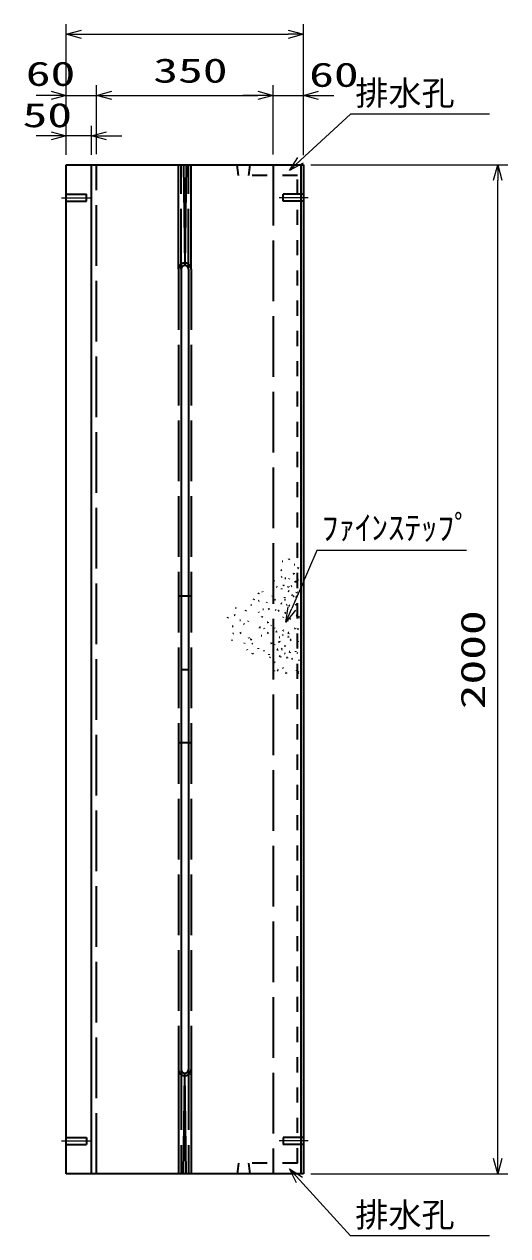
# Model space of a CAD drawing. Units: millimetres on the paper. Extents: x 15 to 1219, y 6 to 859.
# Drawn here: x 779.2 to 827.1, y 372.8 to 492.9 of the extents above; entities that cross this region are included whole.
import ezdxf
from ezdxf.enums import TextEntityAlignment as Align

# ---------------------------------------------------------------- set-up
doc = ezdxf.new("R2010")
doc.units = ezdxf.units.MM
for name, pattern in [('DASHED', [7.5, 6, -1.5]), ('USER1', [18.5, 12, -1.5, 3.5, -1.5]), ('USER2', [3, 1.5, -1.5])]:
    doc.linetypes.add(name, pattern=pattern)
for name, color, linetype, lineweight in [('D-BMK（構造物基準線）', 2, 'USER1', 18), ('D-STR-DIM（寸法）', 7, 'Continuous', 13), ('D-STR-HTXT（WS-旗）', 7, 'Continuous', 13), ('D-STR-HTXT（旗上げ）', 7, 'Continuous', 13), ('D-STR（構造物WS）', 1, 'Continuous', 35), ('D-STR（構造物）', 1, 'Continuous', 35)]:
    doc.layers.add(name, color=color, linetype=linetype, lineweight=lineweight)
doc.styles.add('ＭＳ ゴシック', font='')
doc.styles.get('ＭＳ ゴシック').set_extended_font_data('MS Gothic')

# ---------------------------------------------------------------- blocks, each defined once
blk = doc.blocks.new('_Open30')
at = {"color": 7, "linetype": 'Continuous', "lineweight": 13}
for p, q in [((-1, 0.2679), (0, 0)), ((0, 0), (-1, -0.2679)), ((0, 0), (-1, 0))]:
    blk.add_line(p, q, dxfattribs=at)

msp = doc.modelspace()

# ---------------------------------------------------------------- linework, layer by layer
at = {"layer": 'D-BMK（構造物基準線）'}
for p, q in [((782.874, 475.714), (785.723, 475.714)), ((807.298, 475.714), (804.448, 475.714)), ((782.874, 382.214), (785.723, 382.214)), ((807.298, 382.214), (804.448, 382.214))]:
    msp.add_line(p, q, dxfattribs=at)
at = {"layer": 'D-STR-DIM（寸法）'}
for p, q in [((783.336, 486.86), (783.336, 492.911)), ((806.836, 486.891), (806.836, 492.911)), ((784.836, 491.911), (805.336, 491.911)), ((783.336, 479.964), (783.336, 486.86)), ((786.336, 480.015), (786.336, 486.86)), ((786.336, 480.015), (786.336, 486.86)), ((803.836, 480.031), (803.836, 486.86)), ((803.836, 480), (803.836, 486.86)), ((806.836, 479.934), (806.836, 486.86)), ((781.836, 485.86), (780.336, 485.86)), ((783.336, 485.86), (786.336, 485.86)), ((787.836, 485.86), (789.336, 485.86)), ((787.836, 485.86), (802.336, 485.86)), ((802.336, 485.86), (800.836, 485.86)), ((803.836, 485.86), (806.836, 485.86)), ((808.336, 485.86), (809.836, 485.86)), ((807.586, 478.964), (827.089, 478.964)), ((826.089, 380.464), (826.089, 477.464)), ((807.586, 378.964), (827.089, 378.964))]:
    msp.add_line(p, q, dxfattribs=at)
at = {"layer": 'D-STR-HTXT（WS-旗）'}
for points in [[(825.29, 484.01), (811.501, 484.01), (806.543, 479.421)], [(825.29, 372.815), (811.501, 372.815), (806.454, 378.348)]]:
    msp.add_lwpolyline(points, dxfattribs=at)
at = {"layer": 'D-STR-HTXT（旗上げ）'}
for p, q in [((783.336, 479.964), (783.336, 482.847)), ((785.836, 479.964), (785.836, 482.847)), ((781.836, 481.847), (780.336, 481.847)), ((785.836, 481.847), (783.336, 481.847)), ((787.336, 481.847), (788.836, 481.847))]:
    msp.add_line(p, q, dxfattribs=at)
msp.add_lwpolyline([(823.008, 440.752), (808.178, 440.752), (805.679, 435.001)], dxfattribs=at)
at = {"layer": 'D-STR（構造物WS）', "linetype": 'USER2'}
for p, q in [((800.403, 477.914), (800.264, 478.964)), ((801.536, 478.964), (801.407, 477.914)), ((806.261, 477.914), (800.403, 477.914)), ((806.261, 380.014), (806.261, 477.914)), ((800.403, 380.014), (800.264, 378.964)), ((806.261, 380.014), (800.403, 380.014)), ((801.407, 380.014), (801.536, 378.964))]:
    msp.add_line(p, q, dxfattribs=at)
at = {"layer": 'D-STR（構造物）'}
for p, q in [((783.336, 378.964), (783.336, 478.964)), ((783.336, 478.964), (806.836, 478.964)), ((785.836, 378.964), (785.836, 478.964)), ((794.461, 468.615), (794.461, 478.964)), ((794.461, 468.615), (794.461, 478.964)), ((794.961, 478.964), (795.086, 468.99)), ((795.211, 478.964), (795.086, 468.99)), ((795.711, 468.615), (795.711, 478.964)), ((806.586, 478.964), (806.586, 378.964)), ((806.836, 478.964), (806.836, 378.964)), ((794.711, 468.615), (794.711, 389.312)), ((795.461, 468.615), (795.461, 389.312)), ((804.718, 439.695), (804.79, 439.676)), ((805.343, 439.871), (805.401, 439.919)), ((805.401, 439.919), (805.449, 439.861)), ((804.604, 438.841), (804.657, 438.788)), ((804.657, 438.788), (804.71, 438.841)), ((805.902, 438.432), (805.83, 438.413)), ((805.883, 438.505), (805.902, 438.432)), ((805.919, 439.364), (805.994, 439.364)), ((806.266, 438.98), (806.319, 439.033)), ((806.319, 439.033), (806.372, 438.98)), ((803.95, 437.705), (803.943, 437.779)), ((804.697, 438.118), (804.632, 438.081)), ((804.867, 437.295), (804.806, 437.252)), ((804.867, 437.295), (804.91, 437.234)), ((805.084, 437.968), (805.01, 437.981)), ((805.301, 437.119), (805.362, 437.162)), ((805.362, 437.162), (805.405, 437.1)), ((805.423, 437.897), (805.448, 437.968)), ((805.631, 437.222), (805.699, 437.253)), ((806.02, 437.595), (806.033, 437.669)), ((806.033, 437.669), (806.106, 437.656)), ((806.214, 437.795), (806.276, 437.838)), ((806.276, 437.838), (806.319, 437.776)), ((795.711, 436.223), (794.461, 436.223)), ((802.404, 436.45), (802.351, 436.503)), ((802.404, 436.45), (802.457, 436.503)), ((802.82, 436.627), (802.783, 436.692)), ((803.785, 436.247), (803.728, 436.199)), ((804.238, 437.107), (804.167, 437.132)), ((804.65, 436.991), (804.682, 436.923)), ((804.997, 436.053), (804.984, 436.126)), ((805.41, 436.691), (805.335, 436.698)), ((805.753, 436.275), (805.705, 436.333)), ((805.864, 436.217), (805.803, 436.174)), ((805.907, 436.156), (805.864, 436.217)), ((806.156, 436.165), (806.082, 436.178)), ((806.143, 436.091), (806.156, 436.165)), ((806.147, 436.543), (806.184, 436.608)), ((806.184, 436.608), (806.249, 436.571)), ((800.179, 435.036), (800.104, 435.043)), ((801.144, 434.745), (801.15, 434.82)), ((801.623, 435.36), (801.697, 435.367)), ((801.932, 435.867), (801.951, 435.94)), ((802.38, 435.743), (802.445, 435.78)), ((802.888, 434.893), (802.813, 434.9)), ((803.196, 435.63), (803.17, 435.559)), ((803.447, 434.915), (803.379, 434.884)), ((803.447, 434.915), (803.415, 434.983)), ((803.97, 435.912), (804.032, 435.869)), ((804.032, 435.869), (803.989, 435.807)), ((804.135, 434.81), (804.086, 434.867)), ((804.387, 434.771), (804.322, 434.733)), ((804.349, 434.836), (804.387, 434.771)), ((804.613, 435.511), (804.688, 435.504)), ((804.978, 435.882), (805.053, 435.882)), ((805.222, 435.36), (805.149, 435.341)), ((805.384, 435.323), (805.445, 435.28)), ((805.445, 435.28), (805.402, 435.219)), ((806.065, 435.368), (806.139, 435.381)), ((806.139, 435.381), (806.152, 435.307)), ((799.339, 434.123), (799.319, 434.051)), ((800.022, 434.347), (799.964, 434.298)), ((800.07, 434.289), (800.022, 434.347)), ((800.615, 433.792), (800.54, 433.792)), ((801.362, 433.709), (801.394, 433.777)), ((802.398, 434.653), (802.43, 434.585)), ((802.673, 434.156), (802.73, 434.204)), ((802.73, 434.204), (802.779, 434.147)), ((803.248, 433.65), (803.323, 433.65)), ((803.323, 433.65), (803.323, 433.575)), ((804.827, 434.164), (804.79, 434.099)), ((804.991, 434.544), (805.063, 434.564)), ((805.063, 434.564), (805.044, 434.636)), ((805.25, 433.807), (805.237, 433.734)), ((805.505, 433.997), (805.443, 433.954)), ((805.505, 433.997), (805.548, 433.936)), ((806.195, 434.313), (806.121, 434.3)), ((806.208, 434.239), (806.195, 434.313)), ((806.437, 434.142), (806.376, 434.185)), ((806.394, 434.081), (806.437, 434.142)), ((799.791, 433.247), (799.866, 433.247)), ((799.895, 432.529), (799.838, 432.481)), ((800.56, 432.541), (800.625, 432.579)), ((800.625, 432.579), (800.587, 432.644)), ((800.994, 433.408), (800.941, 433.461)), ((802.5, 433.104), (802.5, 433.029)), ((802.575, 433.104), (802.5, 433.104)), ((802.968, 432.977), (802.948, 433.05)), ((803.35, 432.585), (803.282, 432.553)), ((803.382, 432.517), (803.35, 432.585)), ((803.649, 433.318), (803.596, 433.265)), ((803.928, 433.083), (803.87, 433.034)), ((803.928, 433.083), (803.976, 433.025)), ((804.113, 432.747), (804.174, 432.704)), ((804.174, 432.704), (804.131, 432.643)), ((804.83, 432.34), (804.756, 432.346)), ((804.818, 432.754), (804.875, 432.802)), ((804.875, 432.802), (804.827, 432.86)), ((805.384, 432.569), (805.312, 432.589)), ((805.365, 432.497), (805.384, 432.569)), ((805.945, 433.01), (806.007, 433.053)), ((806.007, 433.053), (806.05, 432.991)), ((806.298, 433.001), (806.285, 432.927)), ((799.756, 431.891), (799.736, 431.819)), ((801.001, 431.581), (800.975, 431.511)), ((801.455, 432.046), (801.435, 432.118)), ((801.639, 431.958), (801.574, 431.921)), ((801.639, 431.958), (801.676, 431.893)), ((801.763, 431.489), (801.816, 431.542)), ((802.636, 432.334), (802.707, 432.308)), ((803.681, 431.568), (803.613, 431.536)), ((803.713, 431.5), (803.681, 431.568)), ((803.959, 431.466), (803.933, 431.395)), ((804.453, 431.668), (804.381, 431.649)), ((804.508, 432.117), (804.433, 432.117)), ((804.434, 431.741), (804.453, 431.668)), ((804.978, 431.293), (805.053, 431.293)), ((805.364, 432.196), (805.292, 432.176)), ((805.384, 432.123), (805.364, 432.196)), ((805.55, 431.838), (805.608, 431.886)), ((805.608, 431.886), (805.56, 431.944)), ((806.304, 431.804), (806.297, 431.729)), ((801.22, 430.935), (801.252, 430.867)), ((801.743, 430.511), (801.8, 430.559)), ((801.8, 430.559), (801.849, 430.501)), ((802.379, 430.997), (802.399, 431.07)), ((802.899, 430.835), (802.906, 430.76)), ((803.425, 430.463), (803.425, 430.388)), ((803.541, 430.17), (803.488, 430.117)), ((804.301, 430.916), (804.229, 430.935)), ((804.282, 430.843), (804.301, 430.916)), ((804.524, 430.233), (804.467, 430.184)), ((804.524, 430.233), (804.476, 430.29)), ((804.614, 430.158), (804.614, 430.233)), ((804.722, 430.968), (804.669, 431.021)), ((804.669, 430.915), (804.722, 430.968)), ((805.038, 430.514), (804.97, 430.546)), ((805.146, 430.157), (805.22, 430.15)), ((805.22, 430.15), (805.214, 430.075)), ((805.491, 430.685), (805.418, 430.705)), ((805.491, 430.685), (805.471, 430.613)), ((805.714, 430.002), (805.657, 429.954)), ((805.666, 430.06), (805.714, 430.002)), ((806.075, 430.683), (806.081, 430.758)), ((806.271, 430.53), (806.223, 430.588)), ((794.711, 428.964), (795.461, 428.964)), ((803.97, 429.64), (803.895, 429.64)), ((803.955, 428.861), (803.923, 428.793)), ((803.97, 429.715), (803.97, 429.64)), ((804.32, 428.877), (804.267, 428.93)), ((804.267, 428.824), (804.32, 428.877)), ((804.775, 429.137), (804.828, 429.083)), ((806.181, 428.799), (806.187, 428.874)), ((806.403, 429.845), (806.41, 429.92)), ((805.076, 428.662), (805.144, 428.63)), ((805.144, 428.63), (805.113, 428.562)), ((806.32, 428.598), (806.377, 428.646)), ((806.377, 428.646), (806.329, 428.704)), ((794.461, 421.705), (795.711, 421.705)), ((794.461, 389.312), (794.461, 378.964)), ((795.711, 389.312), (795.711, 378.964)), ((794.961, 378.964), (795.086, 388.937)), ((794.961, 378.964), (795.086, 388.937)), ((795.211, 378.964), (795.086, 388.937)), ((795.211, 378.964), (795.086, 388.937)), ((806.836, 378.964), (783.336, 378.964))]:
    msp.add_line(p, q, dxfattribs=at)
at = {"layer": 'D-STR（構造物）', "linetype": 'DASHED'}
for p, q in [((786.336, 378.964), (786.336, 478.964)), ((794.711, 468.615), (794.711, 478.964)), ((795.461, 468.615), (795.461, 478.964)), ((803.836, 478.964), (803.836, 378.964)), ((783.336, 476.064), (785.336, 476.064)), ((785.336, 475.364), (785.336, 476.064)), ((804.836, 475.364), (804.836, 476.064)), ((806.836, 476.064), (804.836, 476.064)), ((783.336, 475.364), (785.336, 475.364)), ((806.836, 475.364), (804.836, 475.364)), ((794.461, 468.615), (794.461, 389.312)), ((795.711, 468.615), (795.711, 389.312)), ((794.711, 389.312), (794.711, 378.964)), ((795.461, 389.312), (795.461, 378.964)), ((783.336, 382.564), (785.336, 382.564)), ((785.336, 382.564), (785.336, 381.864)), ((806.836, 382.564), (804.836, 382.564)), ((804.836, 382.564), (804.836, 381.864)), ((783.336, 381.864), (785.336, 381.864)), ((806.836, 381.864), (804.836, 381.864))]:
    msp.add_line(p, q, dxfattribs=at)
for centre, start, end in [((795.086, 468.615), 0, 180), ((795.086, 389.312), 180, 0)]:
    msp.add_arc(centre, 0.625, start, end, dxfattribs=at)
at = {"layer": 'D-STR（構造物）'}
for centre, start, end in [((795.086, 468.615), 0, 180), ((795.086, 389.312), 180, 0)]:
    msp.add_arc(centre, 0.375, start, end, dxfattribs=at)

# ---------------------------------------------------------------- block references
at = {"layer": 'D-STR-DIM（寸法）', "xscale": 1.5, "yscale": 1.5}
for p, rotation in [((783.336, 491.911), 180), ((786.336, 485.86), 180), ((786.336, 485.86), 180), ((806.836, 485.86), 180), ((826.089, 478.964), 90), ((826.089, 378.964), 270)]:
    msp.add_blockref('_Open30', p, dxfattribs=dict(at, rotation=rotation))
for p in [(806.836, 491.911), (783.336, 485.86), (803.836, 485.86), (803.836, 485.86)]:
    msp.add_blockref('_Open30', p, dxfattribs=at)
at = {"layer": 'D-STR-HTXT（WS-旗）', "xscale": 1.5, "yscale": 1.5}
for p, rotation in [((805.443, 478.402), 222.78711), ((805.443, 379.456), 132.37661)]:
    msp.add_blockref('_Open30', p, dxfattribs=dict(at, rotation=rotation))
at = {"layer": 'D-STR-HTXT（旗上げ）', "xscale": 1.5, "yscale": 1.5}
msp.add_blockref('_Open30', (783.336, 481.847), dxfattribs=at)
for p, rotation in [((785.836, 481.847), 180), ((805.081, 433.625), 246.50838)]:
    msp.add_blockref('_Open30', p, dxfattribs=dict(at, rotation=rotation))

# ---------------------------------------------------------------- texts
at = {"layer": 'D-STR-DIM（寸法）', "style": 'ＭＳ ゴシック', "width": 1.5}
for s, p in [('60', (779.321, 486.079)), ('350', (791.961, 486.398)), ('60', (807.405, 485.984))]:
    msp.add_text(s, height=2.405, dxfattribs=at).set_placement(p, align=Align.BOTTOM_LEFT)
msp.add_text('2000', height=2.405, rotation=90, dxfattribs=at).set_placement((825.552, 425.005), align=Align.BOTTOM_LEFT)
at = {"layer": 'D-STR-HTXT（WS-旗）', "style": 'ＭＳ ゴシック'}
for p in [(811.982, 484.162), (811.982, 372.967)]:
    msp.add_text('排水孔', height=2.405, dxfattribs=at).set_placement(p, align=Align.BOTTOM_LEFT)
at = {"layer": 'D-STR-HTXT（旗上げ）', "style": 'ＭＳ ゴシック', "width": 1.5}
msp.add_text('50', height=2.405, dxfattribs=at).set_placement((779.003, 481.981), align=Align.BOTTOM_LEFT)
at = {"layer": 'D-STR-HTXT（旗上げ）', "style": 'ＭＳ ゴシック'}
msp.add_text('ﾌｧｲﾝｽﾃｯﾌﾟ', height=2.405, dxfattribs=at).set_placement((808.658, 441.076), align=Align.BOTTOM_LEFT)

doc.saveas('drawing.dxf')
